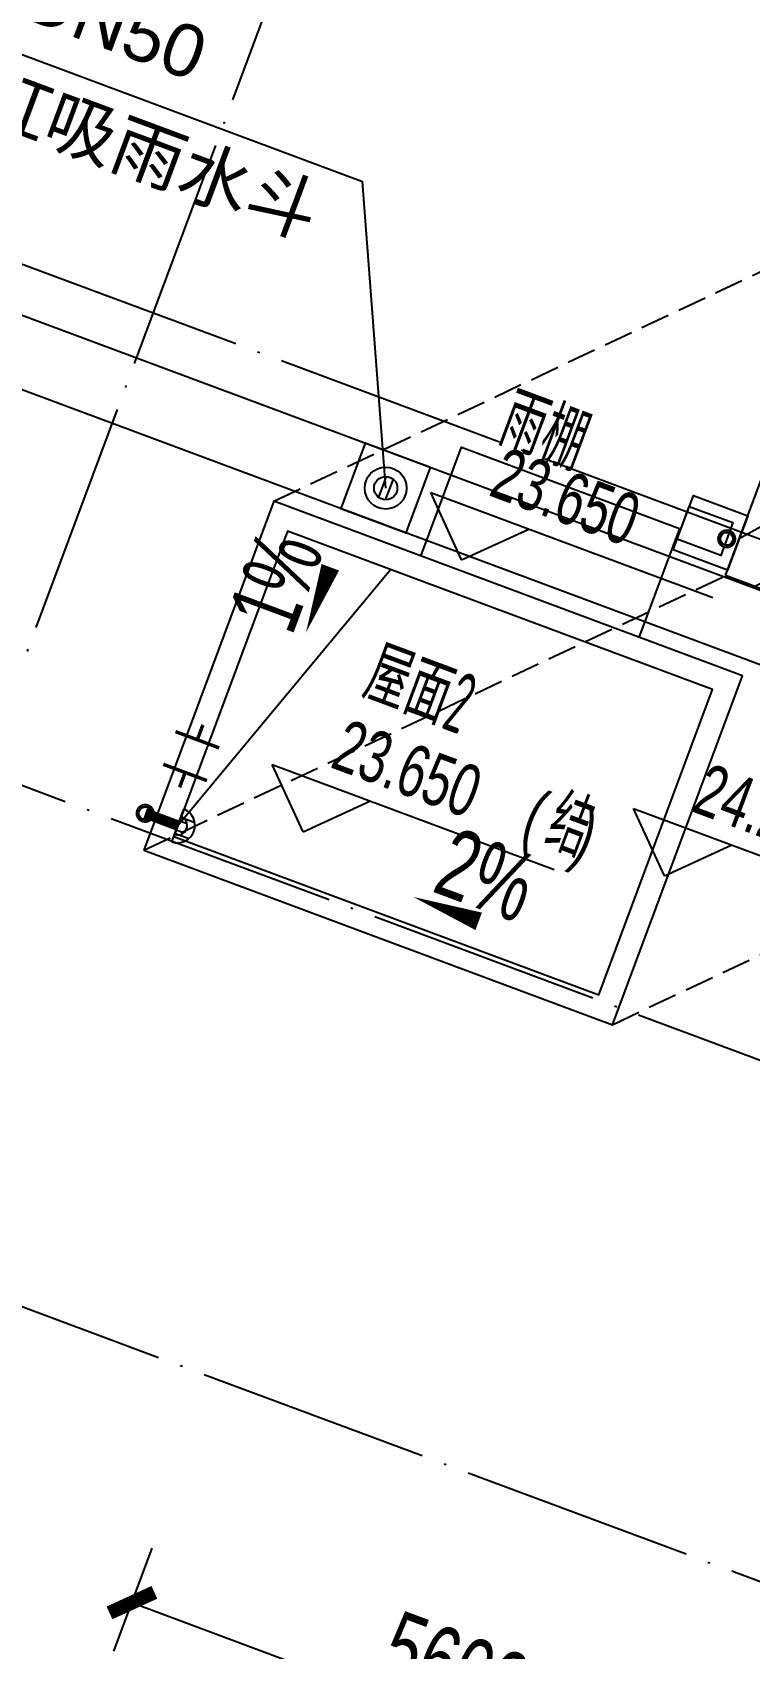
# Model space of a CAD drawing. Header units: millimetres. Extents: x 600121811 to 600690586, y 3472921280 to 3473279938.
# Drawn here: x 600299109 to 600305277, y 3473143548 to 3473157445 of the extents above; entities that cross this region are included whole.
import ezdxf
from ezdxf.enums import TextEntityAlignment as Align

# ---------------------------------------------------------------- set-up
doc = ezdxf.new("R2010")
doc.units = ezdxf.units.MM
doc.header["$LTSCALE"] = 1000
for name, pattern in [('AX-MALL-GIRD-200$0$DOTE', [2.42, 2, -0.2, 0.02, -0.2]), ('AX-MALL-WALL-GJ$0$DASH', [0.35, 0.25, -0.1]), ('PX-MALL-PGJ-LG$0$CONTINOUS', [0]), ('PX-MALL-PGJ-LG$0$DASHDOT', [1, 0.5, -0.25, 0, -0.25])]:
    doc.linetypes.add(name, pattern=pattern)
doc.layers.get('0').update_dxf_attribs({"linetype": 'CONTINUOUS'})
for name, color, linetype in [('AX-MALL-DIM-PGJ$0$A-Anno-Dims', 3, 'CONTINUOUS'), ('AX-MALL-DIM-PGJ$0$A-Anno-Note', 241, 'CONTINUOUS'), ('AX-MALL-DIM-PGJ$0$A-Fixt', 81, 'CONTINUOUS'), ('AX-MALL-GIRD-200$0$A-Grid', 222, 'AX-MALL-GIRD-200$0$DOTE'), ('AX-MALL-GJ-200$0$A-Anno-Note', 241, 'CONTINUOUS'), ('AX-MALL-WALL-GJ$0$A-Anno-Levl', 201, 'CONTINUOUS'), ('AX-MALL-WALL-GJ$0$A-Anno-Note', 241, 'CONTINUOUS'), ('AX-MALL-WALL-GJ$0$A-Detl-Patt', 8, 'CONTINUOUS'), ('AX-MALL-WALL-GJ$0$A-Detl-Thin', 131, 'CONTINUOUS'), ('AX-MALL-WALL-GJ$0$A-Fixt', 81, 'CONTINUOUS'), ('AX-MALL-WALL-GJ$0$A-SEE', 254, 'CONTINUOUS'), ('AX-MALL-WALL-GJ$0$A-Wall', 2, 'CONTINUOUS'), ('AX-MALL-WALL-GJ$0$A-Wall-Patt', 13, 'CONTINUOUS'), ('PX-MALL-PGJ-LG$0$FastFlow-dim', 240, 'CONTINUOUS'), ('PX-MALL-PGJ-LG$0$FastFlow-Outlet', 101, 'PX-MALL-PGJ-LG$0$CONTINOUS'), ('PX-MALL-PGJ-LG$0$FastFlow-text', 7, 'CONTINUOUS'), ('PX-MALL-PGJ-LG$0$gutter', 200, 'CONTINUOUS'), ('PX-MALL-PGJ-LG$0$P-Pipe-Risr', 7, 'CONTINUOUS'), ('PX-MALL-PGJ-LG$0$P-Pipe-Risr-Arch', 6, 'CONTINUOUS'), ('PX-MALL-PGJ-LG$0$P-Pipe-Risr-W100', 6, 'CONTINUOUS'), ('PX-MALL-PGJ-LG$0$P-Pipe-Risr-W50', 6, 'CONTINUOUS'), ('PX-MALL-PGJ-LG$0$P-Stom', 4, 'PX-MALL-PGJ-LG$0$DASHDOT'), ('PX-MALL-PGJ-LG$0$P-Stom-pipe', 4, 'PX-MALL-PGJ-LG$0$CONTINOUS'), ('PX-MALL-PGJ-LG$0$P-Stom-Strn', 120, 'CONTINUOUS'), ('PX-MALL-PGJ-LG$0$P-Stom-Strn-W100', 120, 'CONTINUOUS'), ('PX-MALL-PGJ-LG$0$P-Stom-Strn-W50', 120, 'CONTINUOUS'), ('PX-MALL-PGJ-LG$0$P-Stru', 40, 'CONTINUOUS')]:
    doc.layers.add(name, color=color, linetype=linetype)
doc.styles.add('AX-MALL-DIM-PGJ$0$_TCH_DIM', font='zy_en.shx', dxfattribs={"width": 0.7, "bigfont": 'zy_cn.shx'})
doc.styles.add('AX-MALL-DIM-PGJ$0$_TCH_DIM_T3', font='zy_en.shx', dxfattribs={"width": 0.7, "bigfont": 'zy_cn.shx'})
doc.styles.add('AX-MALL-WALL-GJ$0$_TCH_DIM', font='zy_en.shx', dxfattribs={"width": 0.7, "bigfont": 'zy_cn.shx'})
doc.styles.add('AX-MALL-WALL-GJ$0$STANDARD', font='GBENOR', dxfattribs={"bigfont": 'GBCBIG'})
doc.styles.add('PX-MALL-PGJ-LG$0$jzfz', font='jzfz_eng.shx', dxfattribs={"width": 0.6, "bigfont": 'jzfz_cnb.shx'})
doc.styles.add('PX-MALL-PGJ-LG$0$SWIS721 LtBT light', font='swissl.ttf')
doc.dimstyles.new('AX-MALL-DIM-PGJ$0$_TCH_ARCH&&200', dxfattribs={"dimtxt": 595, "dimasz": 300, "dimexe": 500, "dimexo": 500, "dimgap": 152.5, "dimtad": 1, "dimdec": 0, "dimzin": 0, "dimdsep": 46, "dimtxsty": 'AX-MALL-DIM-PGJ$0$_TCH_DIM_T3', "dimblk": 'AX-MALL-DIM-PGJ$0$_ArchTick', "dimcen": 0.09, "dimclrt": 7, "dimazin": 2, "dimtfac": 1, "dimtdec": 0, "dimtix": 1, "dimtmove": 2, "dimatfit": 3, "dimfxl": 500, "dimtolj": 1, "dimtzin": 0, "dimarcsym": 0})
pattern_1 = [(45, (0, 269.27), (-265.16514901, 265.16514901), [])]

# ---------------------------------------------------------------- blocks, each defined once
blk = doc.blocks.new('AX-MALL-GIRD-200')
at = {"layer": 'AX-MALL-GIRD-200$0$A-Grid'}
for p, q in [((600315044.6, 3473195022.1), (600276315.1, 3473091058.4)), ((600235486.9, 3473179121.6), (600593382.9, 3473045794.8)), ((600234020.7, 3473175185.8), (600591916.7, 3473041859)), ((600232554.6, 3473171250), (600590450.6, 3473037923.3))]:
    blk.add_line(p, q, dxfattribs=at)
blk = doc.blocks.new('AX-MALL-WALL-GJ$0$o6i4345')
at = {"layer": 'AX-MALL-WALL-GJ$0$A-Fixt'}
for points in [[(338366, -9259), (338866, -9259), (338866, -8759), (338366, -8759)], [(338466, -9259), (338766, -9259), (338766, -8859), (338466, -8859)]]:
    blk.add_lwpolyline(points, close=True, dxfattribs=at)
blk = doc.blocks.new('AX-MALL-WALL-GJ')
at = {"layer": 'AX-MALL-WALL-GJ$0$A-Wall-Patt'}
h = blk.add_hatch(dxfattribs=at)
h.set_pattern_fill('普通砖', color=256, scale=150, style=0)
h.set_pattern_definition(pattern_1)
h.paths.add_polyline_path([(600305068, 3473152774), (600305326, 3473152891), (600306303, 3473155515), (600306185, 3473155772)])
h = blk.add_hatch(dxfattribs=at)
h.set_pattern_fill('普通砖', color=256, scale=150, style=0)
h.set_pattern_definition(pattern_1)
h.paths.add_polyline_path([(600309098, 3473151273), (600308980, 3473151530), (600305326, 3473152891), (600305068, 3473152774)])
at = {"layer": 'AX-MALL-WALL-GJ$0$A-Anno-Levl'}
for p, q in [((600302799, 3473152910), (600302535, 3473153488)), ((600302535, 3473153488), (600304959, 3473152585)), ((600302799, 3473152910), (600303378, 3473153174)), ((600301437, 3473150572), (600301172, 3473151151)), ((600301172, 3473151151), (600303596, 3473150248)), ((600301437, 3473150572), (600302015, 3473150837)), ((600304544, 3473150193), (600304279, 3473150772)), ((600304279, 3473150772), (600306703, 3473149869)), ((600304544, 3473150193), (600305123, 3473150458))]:
    blk.add_line(p, q, dxfattribs=at)
at = {"layer": 'AX-MALL-WALL-GJ$0$A-Detl-Patt', "linetype": 'AX-MALL-WALL-GJ$0$DASH'}
for p, q in [((600301185, 3473153413), (600306185, 3473155772)), ((600300068, 3473150414), (600305068, 3473152774)), ((600304097, 3473148913), (600309098, 3473151273))]:
    blk.add_line(p, q, dxfattribs=at)
at = {"layer": 'AX-MALL-WALL-GJ$0$A-Detl-Thin'}
blk.add_lwpolyline([(600302450, 3473152941), (600302799, 3473153878), (600304673, 3473153180), (600304324, 3473152243)], dxfattribs=at)
for points in [[(600300068, 3473150414), (600304097, 3473148913), (600305214, 3473151912), (600301185, 3473153413)], [(600300325, 3473150532), (600303979, 3473149170), (600304957, 3473151794), (600301302, 3473153155)]]:
    blk.add_lwpolyline(points, close=True, dxfattribs=at)
at = {"layer": 'AX-MALL-WALL-GJ$0$A-Wall'}
for p, q in [((600305068, 3473152774), (600306185, 3473155772)), ((600309098, 3473151273), (600305068, 3473152774))]:
    blk.add_line(p, q, dxfattribs=at)
at = {"layer": 'AX-MALL-WALL-GJ$0$A-Detl-Patt', "xscale": -0.9999999999999998, "rotation": 249.5681647171379}
blk.add_blockref('AX-MALL-WALL-GJ$0$o6i4345', (600195173, 3472832683), dxfattribs=at)
at = {"layer": 'AX-MALL-WALL-GJ$0$A-SEE'}
blk.add_blockref('AX-MALL-GIRD-200', (0, 0), dxfattribs=at)
at = {"layer": 'AX-MALL-WALL-GJ$0$A-Anno-Note', "style": 'AX-MALL-WALL-GJ$0$STANDARD'}
for s, p in [('雨棚', (600303084, 3473153908)), ('屋面', (600301920, 3473151727))]:
    blk.add_text(s, height=506.4, rotation=339.5682, dxfattribs=at).set_placement(p)
at = {"layer": 'AX-MALL-WALL-GJ$0$A-Anno-Note'}
for s, height, style, width, p in [('23.650', 446.2, 'AX-MALL-WALL-GJ$0$_TCH_DIM', 0.7, (600303020, 3473153468)), ('2', 525, 'AX-MALL-WALL-GJ$0$STANDARD', 0.6, (600302611, 3473151469)), ('23.650', 446.2, 'AX-MALL-WALL-GJ$0$_TCH_DIM', 0.7, (600301658, 3473151130)), ('24.250', 446.2, 'AX-MALL-WALL-GJ$0$_TCH_DIM', 0.7, (600304765, 3473150751)), ('(', 446, 'AX-MALL-WALL-GJ$0$_TCH_DIM', 0.7, (600303290, 3473150522)), ('结', 506, 'AX-MALL-WALL-GJ$0$_TCH_DIM', 0.7, (600303485, 3473150449)), (')', 446, 'AX-MALL-WALL-GJ$0$_TCH_DIM', 0.7, (600303727, 3473150359))]:
    blk.add_text(s, height=height, rotation=339.5682, dxfattribs=dict(at, style=style, width=width)).set_placement(p)
blk = doc.blocks.new('PX-MALL-PGJ-LG$0$A$C48A01704')
at = {"layer": 'PX-MALL-PGJ-LG$0$P-Stom-Strn-W100', "ltscale": 0.7}
for p, q in [((0, 150), (0, -150)), ((-128, 74), (0, 74)), ((-128, -74), (0, -74))]:
    blk.add_line(p, q, dxfattribs=at)
blk.add_arc((3, 0), 150, 91.1674, 268.8326, dxfattribs=at)
blk = doc.blocks.new('PX-MALL-PGJ-LG$0$A$C00A74F81')
at = {"layer": 'PX-MALL-PGJ-LG$0$P-Stom-Strn-W50', "ltscale": 0.7}
for p, q in [((-70, 41), (0, 41)), ((0, 82), (0, -82)), ((-70, -41), (0, -41))]:
    blk.add_line(p, q, dxfattribs=at)
blk.add_arc((2, 0), 82.5, 91.1674, 268.8326, dxfattribs=at)
blk = doc.blocks.new('PX-MALL-PGJ-LG$0$P-Stom-Ysd-Cp')
at = {"layer": 'PX-MALL-PGJ-LG$0$P-Stom-Strn-W100', "ltscale": 0.7}
blk.add_blockref('PX-MALL-PGJ-LG$0$A$C48A01704', (0, 0), dxfattribs=at)
at = {"layer": 'PX-MALL-PGJ-LG$0$P-Stom-Strn-W50'}
blk.add_blockref('PX-MALL-PGJ-LG$0$A$C00A74F81', (0, 0), dxfattribs=at)
blk = doc.blocks.new('PX-MALL-PGJ-LG$0$P-Risr')
at = {"layer": 'PX-MALL-PGJ-LG$0$P-Pipe-Risr-W50'}
h = blk.add_hatch(color=0, dxfattribs=at)
edge = h.paths.add_edge_path()
edge.add_ellipse((0, 0), major_axis=(47.1, 47.1), ratio=1, start_angle=225, end_angle=405, ccw=False)
edge.add_ellipse((0, 0), major_axis=(47.1, 47.1), ratio=1, start_angle=133.9676, end_angle=225, ccw=False)
edge.add_line((-67, 1), (-54, 1))
edge.add_ellipse((0, 0), major_axis=(-38.5, 38.5), ratio=1, start_angle=43.7381, end_angle=135)
edge.add_ellipse((0, 0), major_axis=(38.5, 38.5), ratio=1, start_angle=225, end_angle=405)
edge.add_ellipse((0, 0), major_axis=(38.5, 38.5), ratio=1, start_angle=45, end_angle=133.7381)
edge.add_line((-54, 1), (-67, 1))
edge.add_ellipse((0, 0), major_axis=(-47.1, 47.1), ratio=1, start_angle=-45, end_angle=43.9676, ccw=False)
at = {"layer": 'PX-MALL-PGJ-LG$0$P-Pipe-Risr-Arch', "ltscale": 0.7}
blk.add_circle((0, 0), 59.3, dxfattribs=at)
at = {"layer": 'PX-MALL-PGJ-LG$0$P-Pipe-Risr-W100', "color": 0, "const_width": 15}
blk.add_lwpolyline([(-75, 0, 1), (75, 0, 1)], format="xyb", close=True, dxfattribs=at)
at = {"layer": 'PX-MALL-PGJ-LG$0$P-Pipe-Risr-W50'}
blk.add_circle((0, 0), 54.5, dxfattribs=at)
at = {"layer": 'PX-MALL-PGJ-LG$0$P-Pipe-Risr', "style": 'PX-MALL-PGJ-LG$0$jzfz', "width": 0.6, "flags": 1}
for tag in ['RANGE', 'SYS-MARK']:
    blk.add_attdef(tag, text='', height=0.0156, dxfattribs=at).set_placement((0, -46), align=Align.MIDDLE)
blk = doc.blocks.new('PX-MALL-PGJ-LG$0$fstg')
at = {"layer": 'PX-MALL-PGJ-LG$0$P-Stru', "ltscale": 0.7, "const_width": 30}
for points in [[(0, 150), (0, 287)], [(-200, 150), (200, 150)], [(200, -150), (-200, -150)], [(0, -150), (0, -287)]]:
    blk.add_lwpolyline(points, dxfattribs=at)
blk = doc.blocks.new('PX-MALL-PGJ-LG$0$A$C6BA0074B')
at = {"color": 6}
blk.add_lwpolyline([(-300, -300), (300, -300), (300, 300), (-300, 300)], close=True, dxfattribs=at)
at = {"layer": 'PX-MALL-PGJ-LG$0$FastFlow-Outlet'}
for p, q in [((-32, 95), (-32, -95)), ((32, 95), (32, -95))]:
    blk.add_line(p, q, dxfattribs=at)
for radius in [180, 100]:
    blk.add_circle((0, 0), radius, dxfattribs=at)
blk = doc.blocks.new('PX-MALL-PGJ-LG')
at = {"layer": 'PX-MALL-PGJ-LG$0$FastFlow-dim'}
for p in [(600298722, 3473157364), (600302147, 3473153526)]:
    blk.add_line(p, (600301947, 3473156163), dxfattribs=at)
at = {"layer": 'PX-MALL-PGJ-LG$0$gutter'}
for p, q in [((600308905, 3473151328), (600269594, 3473165973)), ((600308696, 3473150766), (600269385, 3473165411))]:
    blk.add_line(p, q, dxfattribs=at)
at = {"layer": 'PX-MALL-PGJ-LG$0$P-Stom', "const_width": 90}
blk.add_lwpolyline([(600300360, 3473150625), (600300079, 3473150730)], dxfattribs=at)
at = {"layer": 'PX-MALL-PGJ-LG$0$FastFlow-Outlet', "rotation": 339.5681613100559}
blk.add_blockref('PX-MALL-PGJ-LG$0$A$C6BA0074B', (600302147, 3473153526), dxfattribs=at)
at = {"layer": 'PX-MALL-PGJ-LG$0$P-Stom-pipe', "ltscale": 0.7, "rotation": 69.56816131838656}
for p in [(600305079, 3473153090), (600300079, 3473150730)]:
    blk.add_blockref('PX-MALL-PGJ-LG$0$P-Risr', p, dxfattribs=at)
at = {"layer": 'PX-MALL-PGJ-LG$0$P-Stom-Strn', "rotation": 159.5681613183866}
blk.add_blockref('PX-MALL-PGJ-LG$0$P-Stom-Ysd-Cp', (600300360, 3473150625), dxfattribs=at)
at = {"layer": 'PX-MALL-PGJ-LG$0$P-Stru', "rotation": 159.5681612121592}
blk.add_blockref('PX-MALL-PGJ-LG$0$fstg', (600300475, 3473151222), dxfattribs=at)
at = {"layer": 'PX-MALL-PGJ-LG$0$FastFlow-text', "linetype": 'ByBlock', "style": 'PX-MALL-PGJ-LG$0$SWIS721 LtBT light'}
for s, p in [('DN50', (600298988, 3473157581)), ('虹吸雨水斗', (600298597, 3473156730))]:
    blk.add_text(s, height=450, rotation=339.5682, dxfattribs=at).set_placement(p)
blk = doc.blocks.new('AX-MALL-DIM-PGJ$0$_ArchTick')
at = {"color": 0, "linetype": 'ByBlock', "const_width": 0.4}
blk.add_lwpolyline([(-0.5, -0.5), (0.5, 0.5)], dxfattribs=at)
blk = doc.blocks.new('*D338')
at = {"layer": 'AX-MALL-DIM-PGJ$0$A-Anno-Dims', "color": 0, "lineweight": -2, "transparency": 16777216}
for p, q in [((600299810, 3473143528), (600300139, 3473144413)), ((600299965, 3473143944), (600305213, 3473141989)), ((600305058, 3473141573), (600305387, 3473142458))]:
    blk.add_line(p, q, dxfattribs=at)
at = {"layer": 'AX-MALL-DIM-PGJ$0$A-Anno-Dims', "color": 0, "lineweight": -2, "transparency": 16777216, "xscale": 300, "yscale": 300, "zscale": 300}
for p, rotation in [((600299965, 3473143944), 159.5681612790906), ((600305213, 3473141989), 339.5681612790906)]:
    blk.add_blockref('AX-MALL-DIM-PGJ$0$_ArchTick', p, dxfattribs=dict(at, rotation=rotation))
at = {"layer": 'AX-MALL-DIM-PGJ$0$A-Anno-Dims', "color": 7, "transparency": 16777216, "insert": (600302746, 3473143388), "char_height": 595, "attachment_point": 5, "rotation": 339.5682, "style": 'AX-MALL-DIM-PGJ$0$_TCH_DIM_T3'}
blk.add_mtext('\\A1;5600', dxfattribs=at)
blk = doc.blocks.new('AX-MALL-DIM-PGJ')
at = {"layer": 'AX-MALL-DIM-PGJ$0$A-Anno-Dims'}
for points in [[(600301642.8, 3473152770.2, 0, 0, 0), (600301461.3, 3473152283.2, 0, 160, 0), (600301670.8, 3473152845.5, 0, 0, 0)], [(600303316.4, 3473149663.8, 0, 0, 0), (600302384.2, 3473150011.1, 0, 160, 0), (600302946.5, 3473149801.6, 0, 0, 0)]]:
    blk.add_lwpolyline(points, format="xyseb", dxfattribs=at)
at = {"layer": 'AX-MALL-DIM-PGJ$0$A-Fixt'}
blk.add_line((600300359.7, 3473150625.3), (600302188.9, 3473152825.1), dxfattribs=at)
at = {"layer": 'AX-MALL-DIM-PGJ$0$A-Anno-Note', "style": 'AX-MALL-DIM-PGJ$0$_TCH_DIM', "width": 0.7}
for s, rotation, p in [('1%', 69.56816, (600301340.5, 3473152245.7)), ('2%', 339.56816, (600302532.1, 3473150062.8))]:
    blk.add_text(s, height=595, rotation=rotation, dxfattribs=at).set_placement(p)
at = {"layer": 'AX-MALL-DIM-PGJ$0$A-Anno-Dims'}
dim = blk.add_aligned_dim(p1=(600299635.3, 3473143059.1), p2=(600304883, 3473141104.2), distance=944.3, dimstyle='AX-MALL-DIM-PGJ$0$_TCH_ARCH&&200', dxfattribs=at)
dim.commit()
dim.dimension.update_dxf_attribs({"geometry": '*D338', "text_midpoint": (600302745.9, 3473143388.2)})

msp = doc.modelspace()

# ---------------------------------------------------------------- block references
at = {"layer": 'AX-MALL-GJ-200$0$A-Anno-Note'}
for name in ['AX-MALL-WALL-GJ', 'PX-MALL-PGJ-LG', 'AX-MALL-DIM-PGJ']:
    msp.add_blockref(name, (0, 0), dxfattribs=at)

doc.saveas('drawing.dxf')
